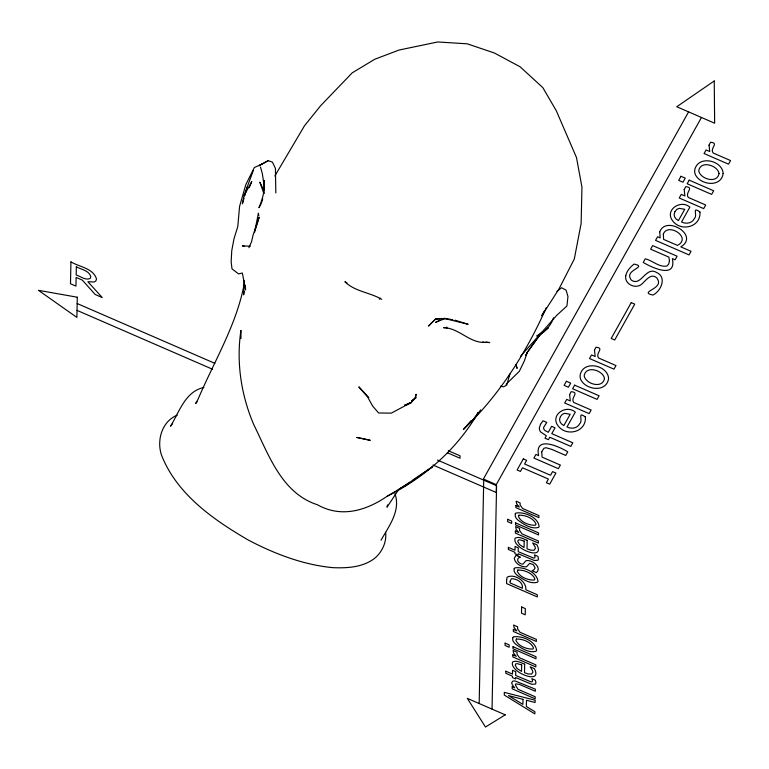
<?xml version="1.0" encoding="UTF-8"?>
<svg xmlns="http://www.w3.org/2000/svg" width="769" height="769" viewBox="0 0 769 769"><rect width="100%" height="100%" fill="white"/><g stroke="black" fill="none" stroke-linecap="round" stroke-linejoin="round"><path stroke-width="1.15" d="M479.164 703.52L483.73 480.125M496.389 485.662L496.255 492.516L432.909 464.995M492.035 709.105L496.591 485.72L437.455 460.054M244.167 280.695L243.648 294.883L244.148 291.355M446.751 328.507L446.818 327.027M253.376 170.305L244.042 195.605L242.379 203.872L244.042 198.162M387.528 504.887L387.009 507.223L398.957 489.142M244.206 283.953C236.516 325.056 214.186 361.209 198.037 399.294L195.643 403.571L197.085 401.735M244.715 195.884L247.378 186.742M261.614 202.42L262.729 198.998M539.29 335.351L527.226 352.452L524.4 360.824L519.373 371.254L506.117 384.25M249.194 187.751L251.771 181.628L244.042 195.605M248.906 247.714L251.54 241.726L253.155 234.853L259.182 217.194L254.539 232.43L258.403 213.186L258.826 215.435M553.507 317.751C550.623 326.037 544.99 332.573 536.781 336.024L542.52 331.9M527.255 352.404L525.756 355.528L527.255 352.404L540.338 334.467M508.79 376.195L509.828 374.07L506.781 385.096L503.599 386.826L500.427 386.192M546.288 307.677C526.121 352.99 499.312 395.17 463.342 429.563L471.118 420.614M544.548 310.638L541.78 315.751L558.938 289.048L574.308 258.99L581.124 223.529L581.95 187.127L576.471 157.491L556.304 110.755L542.818 87.618L520.123 66.807L494.438 53.013L467.187 43.804L437.724 41.968L399.005 50.052L374.763 59.251L352.212 72.853L320.558 105.805L304.486 125.789L274.821 176.014M261.239 203.564L258.951 207.678C261.768 200.815 264.18 193.452 264.43 186.031M381.02 540.232C388.903 526.169 400.957 510.76 394.949 493.669M688.591 111.89L483.403 479.029L496.265 484.624L701.463 117.484M478.28 412.492C457.18 448.99 424.748 477.376 387.288 496.178C366.131 510.703 341.109 518.2 317.366 504.733C281.829 493.256 268.89 455.296 253.885 424.882C241.187 395.362 236.112 362.314 240.937 330.42L240.966 338.552M475.732 416.096L471.878 421.595L480.74 409.896M477.02 414.27L478.299 412.434M539.386 335.111L538.146 336.764L548.259 327.777L546.346 329.151M172.631 423.527L170.526 426.218C179.369 411.982 185.137 391.517 203.843 387.47M520.459 356.393L556.794 315.28L566.916 305.985L567.964 296.517L566.051 290.144L561.581 287.731L556.967 291.364M379.348 299.228L380.444 298.189M409.944 402.533L407.301 404.686L408.993 403.35M411.713 401.101L416.125 397.525L411.636 401.207L415.164 398.198L416.135 394.362L415.164 398.198L410.829 402.927L404.84 405.138M410.06 481.923L400.313 488.498L407.589 484.201L432.476 466.793L412.011 480.606M387.288 496.178L407.589 484.201M268.121 160.702L259.066 165.71L268.121 160.702L272.428 162.105L275.437 168.421L275.811 192.981M177.226 415.202C161.894 421.287 156.492 440.397 161.528 455.171C176.832 494.236 213.378 519.738 248.349 540.078C274.571 553.834 302.746 564.667 332.391 567.628C346.742 568.272 362.036 567.522 374.08 558.784C381.885 552.584 386.884 542.28 385.596 532.244M409.156 403.6L391.296 413.136L378.617 412.972L372.561 405.945L367.745 397.179L358.844 386.865L368.851 397.573M439.676 320.231L435.562 322.374L445.366 318.424L435.523 319.029L428.66 325.921L435.523 319.029L444.463 318.472L452.739 319.654M262.527 163.816L254.347 167.527L245.82 184.608L239.582 206.38L237.775 226.634L234.007 238.707L231.748 250.713L231.152 261.95L231.988 268.823L238.525 273.908L242.35 273.033L245.58 289.961L245.34 285.28M406.474 404.59L410.829 402.927L404.715 405.157M441.742 319.154L444.463 318.472L468.129 324.297L455.017 320.173M445.732 327.642L443.655 327.729C458.68 327.815 469.436 343.022 484.557 342.397L482.682 341.907M250.338 246.195L242.312 245.878L244.59 246.378M448.298 450.711L460.073 455.825L460.025 458.237L447.327 452.72M77.169 303.524L214.897 363.362M77.035 310.378L212.552 369.255M346.906 282.848L344.906 281.723C354.97 291.691 370.12 292.403 381.741 299.333M262.815 188.453L259.874 182.186L263.815 193.327M516.076 365.256L517.095 368.399L516.037 364.602M260.508 167.084L262.344 173.659L264.507 188.29L264.161 190.308L264.123 180.331M263.671 191.471L264.036 193.452M264.132 180.494L264.151 183.983M70.94 261.893L70.488 283.761L75.948 286.126L76.131 277.436L82.36 280.137L95.183 294.489L102.267 297.565L87.858 281.704L94.135 282.012L95.885 280.945L96.51 278.984C93.424 268.275 79.149 266.853 70.94 261.893M76.342 266.756L76.179 275.014C80.63 276.254 85.426 280.685 90.194 278.474L90.8 276.725C89.194 270.477 81.139 269.563 76.342 266.756M77.294 297.219L76.89 317.414L38.45 290.326L77.294 297.219M505.146 643.153L505.098 645.499L509.116 647.248L509.165 644.893L505.146 643.153M507.675 519.315L507.627 521.661L511.645 523.41L511.693 521.065L507.675 519.315M504.349 692.388L504.291 695.07L534.868 713.911L534.907 711.71L526.371 706.509L526.496 700.261L535.099 702.501L535.147 700.203L504.349 692.388M506.656 579.49L506.569 583.594L537.252 596.927L537.3 594.754L525.861 589.785C526.746 581.249 514.23 573.222 507.156 577.211L506.656 579.49M505.839 671.212L505.8 673.279L512.414 676.153L512.385 677.547L515.605 678.94L515.634 677.547L531.764 684.314L535.474 684.074L535.955 682.766L535.349 680.2L531.86 678.681L532.571 680.786L532.186 681.757L531.091 681.892L515.672 675.48L515.749 671.683L512.539 670.289L512.462 674.086L505.839 671.212M508.376 547.374L508.328 549.441L514.942 552.315L514.913 553.709L518.133 555.103L518.162 553.709L534.292 560.486L538.002 560.245L538.492 558.928L537.877 556.362L534.397 554.853L535.099 556.948L534.715 557.929L533.619 558.063L518.2 551.652L518.277 547.845L515.067 546.451L514.99 550.248L508.376 547.374M510.155 581.143L510.116 582.94L522.382 588.266C523.401 582.335 516.441 578.509 511.395 578.74L510.155 581.143M512.202 686.755L512.154 688.822L535.176 698.819L535.214 696.762L518.027 689.293L515.317 684.9L515.759 683.852L519.267 684.352L535.33 691.244L535.368 689.178L515.182 680.988L512.942 681.036L511.635 682.757L512.423 685.016L514.749 687.871L512.202 686.755M512.846 654.861L512.808 656.928L535.82 666.925L535.868 664.858L519.527 657.764L517.047 654.275L517.104 652.237L513.067 650.478L513.663 653.227L516.268 656.351L512.846 654.861M513.019 646.71L512.971 648.776L535.993 658.773L536.031 656.716L513.019 646.71M513.365 629.407L513.327 631.474L536.349 641.471L536.387 639.404L520.046 632.31L517.566 628.821L517.624 626.783L513.586 625.024L514.182 627.773L516.787 630.897L513.365 629.407M515.384 531.023L515.336 533.09L538.358 543.087L538.396 541.02L522.055 533.926L519.575 530.437L519.633 528.399L515.595 526.64L516.191 529.389L518.796 532.513L515.384 531.023M515.547 522.882L515.509 524.939L538.521 534.945L538.56 532.879L515.547 522.882M515.903 505.569L515.855 507.636L538.877 517.633L538.915 515.576L522.574 508.472L520.094 504.993L520.152 502.945L516.114 501.186L516.71 503.935L519.325 507.059L515.903 505.569M520.152 557.102L518.258 558.169C515.989 561.034 520.075 564.235 522.882 564.186L525.938 560.716C531.504 559.236 542.597 567.234 536.358 572.645L532.013 570.752L533.897 569.877L535.099 567.906L533.378 564.696L529.687 563.321L526.477 566.811C521.353 567.368 515.143 563.687 514.259 558.361L516.009 555.305L520.152 557.102M521.622 606.981L521.497 613.172L525.227 614.796L525.352 608.606L521.622 606.981M521.67 664.906L521.536 671.395L516.979 668.396L515.22 665.166L515.701 663.955L517.037 663.599L521.67 664.906M524.198 541.068L524.064 547.557L519.508 544.558L517.748 541.328L518.229 540.126L519.565 539.771L524.198 541.068M522.997 699.348L522.901 704.394L508.482 695.589L522.997 699.348M524.679 664.185L524.506 672.683L528.053 673.952L531.6 674.086L532.85 672.221L532.59 670.76L530.149 666.8L534.378 668.636C543.423 686.015 508.328 671.597 512.683 661.898C516.605 659.908 520.988 662.868 524.679 664.185M527.207 540.347L527.034 548.845L530.581 550.123L534.138 550.258L535.378 548.384L535.118 546.932L532.686 542.962L536.906 544.798C545.952 562.177 510.856 547.759 515.211 538.069C519.133 536.07 523.516 539.04 527.207 540.347M625.745 275.773C624.303 283.809 634.723 289.086 641.029 284.713C645.518 281.31 650.651 272.197 656.947 278.051L658.014 280.012C662.455 289.163 638.366 292.028 652.968 295.046C661.032 291.105 667.242 277.023 656.486 272.437C645.614 265.843 641.01 287.548 631.07 279.858L630.119 277.926C626.158 269.592 647.719 266.891 634.06 264.075C630.292 267.054 626.677 270.909 625.745 275.773M585.382 417.009C586.584 432.188 566.234 437.196 557.938 425.661C549.931 414.933 566.195 404.11 575.299 412.126L567.003 426.968C571.367 429.208 577.365 428.439 579.73 423.7C583.45 420.383 576.923 410.829 585.382 417.009M699.944 212.013C701.145 227.201 680.805 232.209 672.5 220.674C664.503 209.947 680.757 199.113 689.86 207.13L681.565 221.972C685.938 224.221 691.937 223.452 694.301 218.713C698.021 215.397 691.485 205.842 699.944 212.013M669.453 260.778L668.732 263.969L667.079 265.949C659.36 267.785 652.487 260.431 645.249 258.817L643.23 262.421C650.824 267.026 676.768 279.762 672.366 258.634L675.086 259.816L677.095 256.212L652.641 245.58L650.632 249.185L668.886 257.115L669.453 260.778M541.703 451.749L542.107 457.142L560.37 465.072L558.352 468.677L533.897 458.045L535.916 454.441L538.627 455.623C534.128 434.754 560.101 447.02 567.762 451.836L565.744 455.44L551.825 449.394L545.961 447.712L543.914 448.337L541.703 451.749M569.627 394.584L570.329 400.957L566.686 399.38L564.677 402.985L589.131 413.607L591.15 410.002L573.78 402.456C570.002 397.631 580.23 392.44 571.146 391.69L569.627 394.584M594.466 350.135L595.168 356.508L591.534 354.932L589.515 358.537L613.97 369.158L615.988 365.554L598.618 358.018C594.841 353.182 605.068 347.992 595.994 347.242L594.466 350.135M684.189 189.587L684.891 195.97L681.257 194.384L679.238 197.989L703.693 208.62L705.711 205.015L688.351 197.47C684.564 192.644 694.792 187.444 685.717 186.694L684.189 189.587M709.028 145.149L709.729 151.522L706.096 149.945L704.077 153.55L728.531 164.172L730.55 160.567L713.19 153.021C709.403 148.196 719.63 143.005 710.556 142.255L709.028 145.149M659.754 231.873L660.138 237.871L657.572 236.765L655.553 240.37L689.034 254.914L691.052 251.309L680.805 246.859C699.915 235.449 665.925 214.916 659.754 231.873M663.339 234.084L663.589 239.38L677.451 245.398C692.398 237.592 667.771 222.078 663.339 234.084M608.587 378.435C606.808 392.584 586.295 390.287 580.941 379.915A10.853 9.526 1.2 0 1 580.499 373.638C584.805 360.075 607.875 365.621 608.587 378.435M723.148 173.448C721.37 187.588 700.867 185.291 695.503 174.928A10.853 9.526 1.2 0 1 695.061 168.642C699.367 155.088 722.437 160.634 723.148 173.448M515.288 513.855L515.24 516.21A10.218 4.431 29.2 0 0 518.181 520.315C523.824 524.381 531.302 529.437 538.492 527.428L539.127 526.621C538.252 517.201 524.323 511.568 515.903 513.058L515.288 513.855M514.163 568.704L514.115 571.059A10.218 4.431 29.2 0 0 517.056 575.164C522.709 579.23 530.177 584.286 537.377 582.277L538.012 581.47C537.127 572.049 523.199 566.407 514.788 567.906L514.163 568.704M512.76 637.693L512.712 640.048A10.218 4.431 29.2 0 0 515.643 644.153C521.295 648.219 528.774 653.275 535.964 651.266L536.599 650.459C535.724 641.038 521.795 635.396 513.375 636.895L512.76 637.693M604.492 378.444C602.704 389.201 585.574 384 584.161 375.781C585.949 364.958 603.021 370.254 604.492 378.444M719.053 173.458C717.266 184.214 700.136 179.004 698.723 170.785C700.511 159.971 717.592 165.258 719.053 173.458M560.438 416.606L559.563 419.268L559.976 421.72L561.418 423.873L563.85 425.593L570.185 414.26L564.59 413.357L562.283 414.366L560.438 416.606M674.999 211.619L674.125 214.272L674.538 216.733L675.989 218.886L678.412 220.607L684.746 209.274L679.152 208.37L676.845 209.379L674.999 211.619M540.54 424.305L539.396 427.622A7.411 6.498 1.2 0 0 540.684 432.005L546.355 435.773L544.99 438.205L548.403 439.685L549.768 437.253L570.809 446.395L572.818 442.79L551.777 433.649L555.045 427.804L551.633 426.314L548.297 432.284L545.01 430.553L543.77 429.112L543.616 427.429L546.769 422.412L543.001 420.778L540.54 424.305M518.979 515.211L518.402 516.393C520.834 522.449 529.408 525.496 535.435 525.237L536.022 524.054C533.542 518.037 524.996 514.951 518.979 515.211M517.854 570.06L517.277 571.242C519.719 577.288 528.284 580.335 534.311 580.086L534.897 578.894C532.417 572.886 523.872 569.8 517.854 570.06M516.441 639.049L515.874 640.231C518.306 646.277 526.871 649.324 532.898 649.074L533.494 647.883C531.004 641.875 522.468 638.789 516.441 639.049M566.417 381.27L564.119 385.375L568.397 387.23L570.685 383.125L566.417 381.27M680.978 176.274L678.691 180.379L682.959 182.234L685.256 178.129L680.978 176.274M523.304 458.901L517.104 469.984L520.43 471.435L522.468 467.792L548.412 479.058L546.375 482.701L549.71 484.153L555.9 473.07L552.575 471.618L550.537 475.261L524.593 463.995L526.63 460.352L523.304 458.901M574.645 385.154L572.626 388.758L597.08 399.38L599.099 395.775L574.645 385.154M689.207 180.157L687.188 183.762L711.642 194.394L713.661 190.789L689.207 180.157M631.253 302.602L611.211 338.466L614.71 339.985L634.752 304.13L631.253 302.602M714.238 80.966L676.758 106.747L714.651 123.213L714.238 80.966M505.223 714.843L485.479 727.032L467.331 698.377L505.223 714.843M487.133 342.33L485.364 342.224L489.699 342.57L487.133 342.33M370.072 440.262L356.845 437.446L370.072 440.262"/></g></svg>
